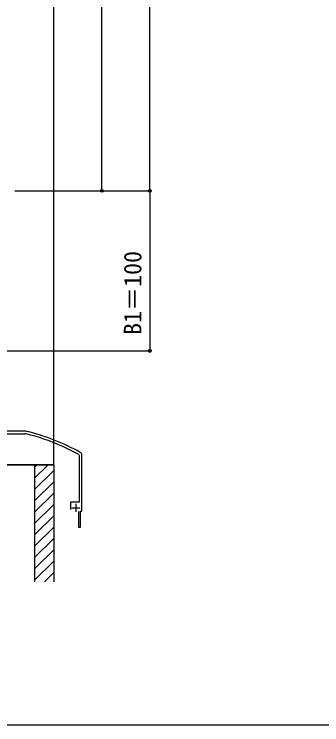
# Model space of a CAD drawing. Units: millimetres, scale not verified. Extents: x -875 to 875, y -1310 to 1300.
# Drawn here: x -312.8 to -120.6, y -1310 to -866.6 of the extents above; entities that cross this region are included whole.
import ezdxf
from ezdxf.enums import TextEntityAlignment as Align

# ---------------------------------------------------------------- set-up
doc = ezdxf.new("R2010")
doc.units = ezdxf.units.MM
doc.header["$LTSCALE"] = 4
for name, color, linetype in [('0-3_YKK_11', 7, 'Continuous'), ('0-8_YKK_D', 6, 'Continuous'), ('0-9_YKK_ZWAK', 7, 'Continuous'), ('0-A_YSS_K', 3, 'Continuous')]:
    doc.layers.add(name, color=color, linetype=linetype)
doc.styles.add('ＭＳ ゴシック', font='')
doc.styles.get('ＭＳ ゴシック').set_extended_font_data('MS Gothic')

msp = doc.modelspace()

# ---------------------------------------------------------------- linework, layer by layer
at = {"layer": '0-3_YKK_11'}
for p, q in [((-306.112, -1126.742), (-434.888, -1126.742)), ((-276.8, -1174.642), (-271.8, -1174.642)), ((-274.3, -1172.142), (-274.3, -1177.142))]:
    msp.add_line(p, q, dxfattribs=at)
for points in [[(-332.329, -1128.342), (-306.112, -1128.342)], [(-283.614, -1135.833), (-283.381, -1135.779), (-282.504, -1136.167), (-282.388, -1136.375)], [(-272.307, -1141.392), (-272.1, -1141.742), (-272.1, -1171.142), (-277.7, -1171.142), (-277.7, -1175.742)], [(-272.65, -1176.942), (-272.65, -1186.742), (-271.25, -1186.742), (-271.25, -1176.742), (-270.5, -1176.742), (-270.5, -1141.742)]]:
    msp.add_lwpolyline(points, dxfattribs=at)
for centre, radius, start, end in [((-306.112, -1131.742), 5, 75.91792, 90.00002), ((-306.112, -1131.742), 3.4, 75.91792, 90.00002), ((-338.959, -1262.686), 138.4, 66.42852, 75.91791), ((-338.959, -1262.686), 140, 61.21094, 75.91791), ((-338.959, -1262.685), 138.4, 61.21093, 65.87349), ((-272.5, -1141.742), 2, 0.00002, 61.21093)]:
    msp.add_arc(centre, radius, start, end, dxfattribs=at)
at = {"layer": '0-8_YKK_D'}
for p, q in [((-228, -976.742), (-228, -356.742)), ((-258, -976.742), (-258, -669.242)), ((-312.269, -976.742), (-227, -976.742)), ((-312.269, -976.742), (-257, -976.742)), ((-312.269, -976.742), (-227, -976.742)), ((-228, -976.742), (-228, -1076.742)), ((-444.8, -1076.742), (-227, -1076.742))]:
    msp.add_line(p, q, dxfattribs=at)
for centre in [(-258, -976.742), (-228, -976.742), (-228, -976.742), (-228, -1076.742)]:
    msp.add_circle(centre, 0.875, dxfattribs=at)
at = {"layer": '0-9_YKK_ZWAK'}
msp.add_lwpolyline([(-875, -1310), (875, -1310), (875, 1240)], dxfattribs=at)
at = {"layer": '0-A_YSS_K'}
for p, q in [((-288, -1147.742), (-288, -799.242)), ((-288, -1147.742), (-453, -1147.742)), ((-318, -1147.742), (-288, -1147.742)), ((-300, -1156.19), (-291.552, -1147.742)), ((-300, -1147.742), (-300, -1220.742)), ((-300, -1149.119), (-298.623, -1147.742)), ((-288, -1147.742), (-288, -1220.742)), ((-300, -1163.261), (-288, -1151.261)), ((-300, -1170.332), (-288, -1158.332)), ((-300, -1177.404), (-288, -1165.404)), ((-300, -1184.475), (-288, -1172.475)), ((-300, -1191.546), (-288, -1179.546)), ((-300, -1198.617), (-288, -1186.617)), ((-300, -1205.688), (-288, -1193.688)), ((-300, -1212.759), (-288, -1200.759)), ((-300, -1219.83), (-288, -1207.83)), ((-293.841, -1220.742), (-288, -1214.901))]:
    msp.add_line(p, q, dxfattribs=at)

# ---------------------------------------------------------------- texts
at = {"layer": '0-8_YKK_D', "style": 'ＭＳ ゴシック'}
msp.add_text('B1＝100', height=11, rotation=90, dxfattribs=at).set_placement((-230, -1066.757), align=Align.BOTTOM_LEFT)

doc.saveas('drawing.dxf')
